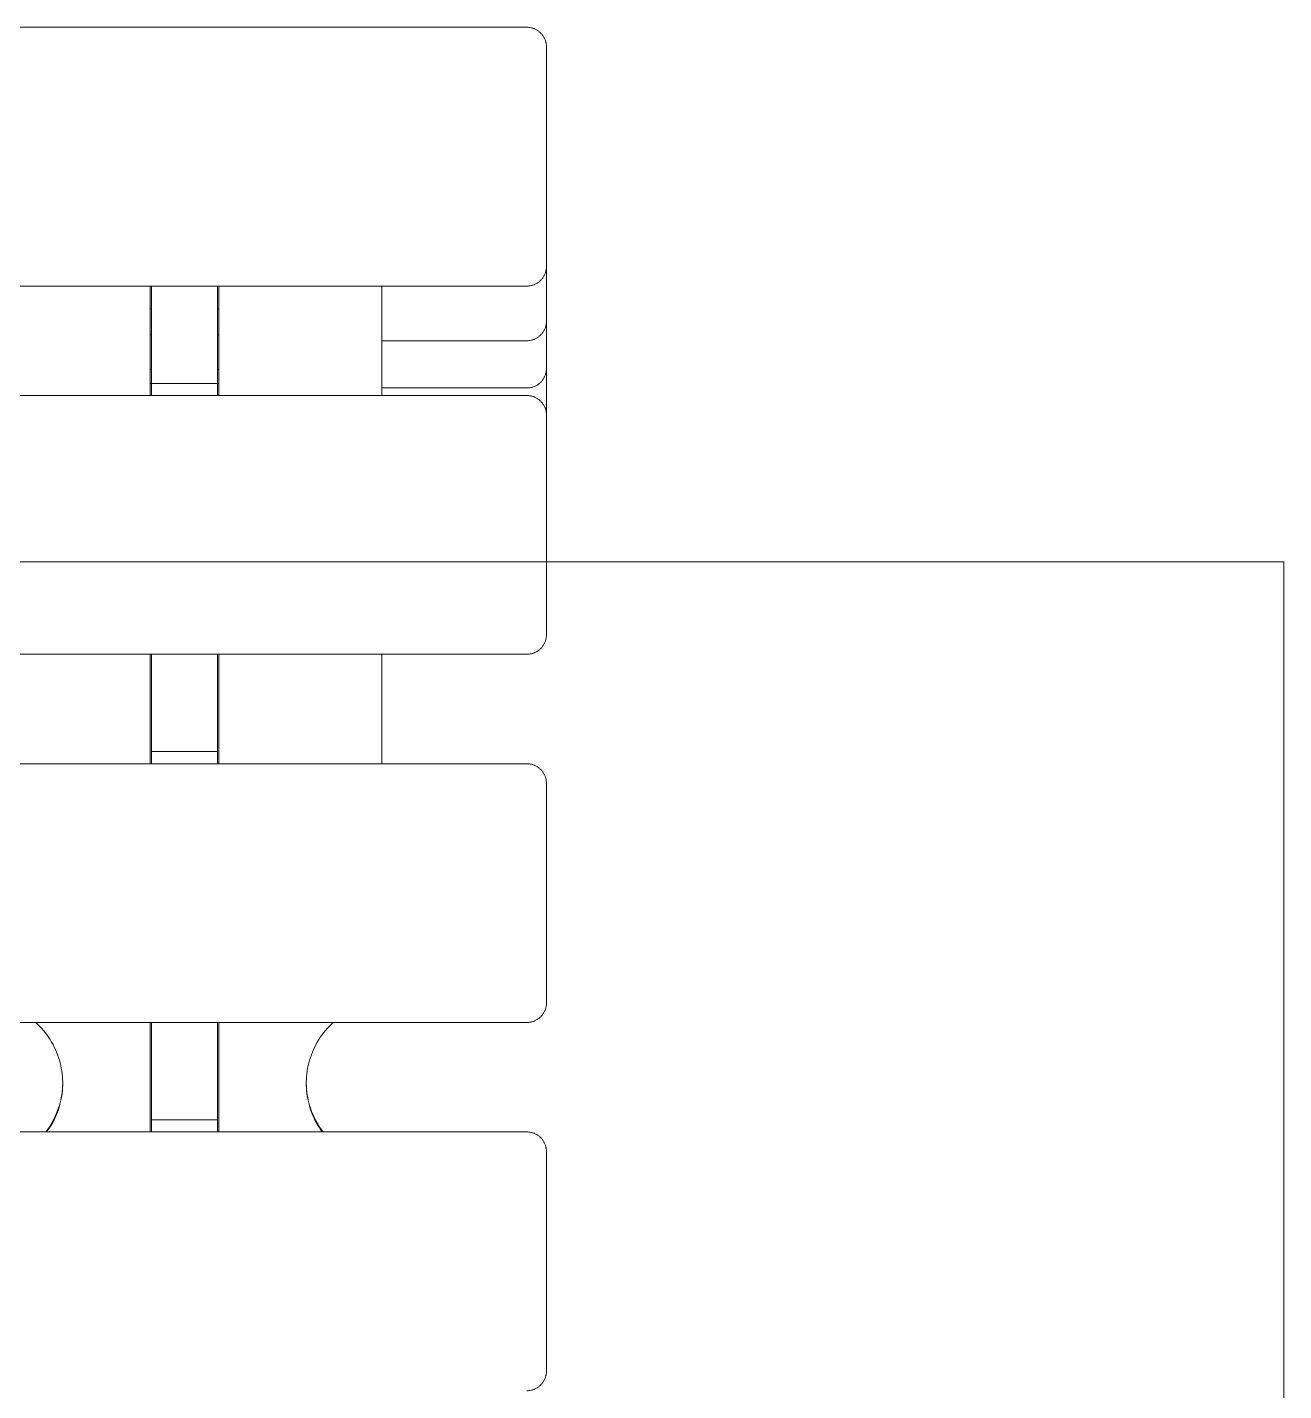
# Model space of a CAD drawing. Header units: inches. Extents: x -12 to 176, y -4 to 123.
# Drawn here: x 68.93 to 76.44, y 51.95 to 60.11 of the extents above; entities that cross this region are included whole.
import ezdxf

# ---------------------------------------------------------------- set-up
doc = ezdxf.new("R2010")
doc.units = ezdxf.units.IN
doc.layers.add('ZANO_R', color=7, linetype='Continuous', lineweight=0)

msp = doc.modelspace()

# ---------------------------------------------------------------- linework, layer by layer
at = {"layer": 'ZANO_R'}
for p, q in [((1.28338, 60.10848), (71.91337, 60.10848)), ((71.91337, 60.10848), (71.9174, 60.10841)), ((71.9174, 60.10841), (71.92143, 60.1082)), ((71.92143, 60.1082), (71.92544, 60.10786)), ((71.92544, 60.10786), (71.92945, 60.10738)), ((71.92945, 60.10738), (71.93343, 60.10676)), ((71.93343, 60.10676), (71.9374, 60.10601)), ((71.9374, 60.10601), (71.94133, 60.10512)), ((71.94133, 60.10512), (71.94523, 60.1041)), ((71.94523, 60.1041), (71.9491, 60.10294)), ((71.9491, 60.10294), (71.95292, 60.10166)), ((71.95292, 60.10166), (71.9567, 60.10024)), ((71.9567, 60.10024), (71.96042, 60.0987)), ((71.96042, 60.0987), (71.96409, 60.09703)), ((71.96409, 60.09703), (71.9677, 60.09524)), ((71.9677, 60.09524), (71.97125, 60.09332)), ((71.97125, 60.09332), (71.97473, 60.09128)), ((71.97473, 60.09128), (71.97814, 60.08913)), ((71.97814, 60.08913), (71.98148, 60.08686)), ((71.98148, 60.08686), (71.98473, 60.08448)), ((71.98473, 60.08448), (71.9879, 60.08199)), ((71.9879, 60.08199), (71.99099, 60.07939)), ((71.99099, 60.07939), (71.99398, 60.07669)), ((71.99398, 60.07669), (71.99688, 60.07388)), ((71.99688, 60.07388), (71.99969, 60.07098)), ((71.99969, 60.07098), (72.00239, 60.06799)), ((72.00239, 60.06799), (72.00499, 60.06491)), ((72.00499, 60.06491), (72.00748, 60.06173)), ((72.00748, 60.06173), (72.00986, 60.05848)), ((72.00986, 60.05848), (72.01213, 60.05515)), ((72.01213, 60.05515), (72.01428, 60.05174)), ((72.01428, 60.05174), (72.01632, 60.04826)), ((72.01632, 60.04826), (72.01823, 60.04471)), ((72.01823, 60.04471), (72.02003, 60.04109)), ((72.02003, 60.04109), (72.0217, 60.03742)), ((72.0217, 60.03742), (72.02324, 60.0337)), ((72.02324, 60.0337), (72.02466, 60.02992)), ((72.02466, 60.02992), (72.02594, 60.0261)), ((72.02594, 60.0261), (72.0271, 60.02223)), ((72.0271, 60.02223), (72.02812, 60.01833)), ((72.02812, 60.01833), (72.02901, 60.0144)), ((72.02901, 60.0144), (72.02976, 60.01044)), ((72.02976, 60.01044), (72.03038, 60.00645)), ((72.03038, 60.00645), (72.03086, 60.00245)), ((72.03086, 60.00245), (72.0312, 59.99843)), ((72.0312, 59.99843), (72.03141, 59.9944)), ((72.03141, 59.9944), (72.03148, 59.99037)), ((72.03148, 59.99037), (72.03148, 59.93717)), ((72.03148, 59.93717), (72.03148, 58.67845)), ((72.0271, 58.64658), (72.02594, 58.64272)), ((72.02812, 58.65048), (72.0271, 58.64658)), ((72.02901, 58.65442), (72.02812, 58.65048)), ((72.02976, 58.65838), (72.02901, 58.65442)), ((72.03038, 58.66237), (72.02976, 58.65838)), ((72.03086, 58.66637), (72.03038, 58.66237)), ((72.0312, 58.67039), (72.03086, 58.66637)), ((72.03141, 58.67442), (72.0312, 58.67039)), ((72.03148, 58.67845), (72.03141, 58.67442)), ((72.03148, 58.67845), (72.03148, 58.51903)), ((71.94133, 58.5637), (71.9374, 58.56281)), ((71.94523, 58.56472), (71.94133, 58.5637)), ((71.9491, 58.56587), (71.94523, 58.56472)), ((71.95292, 58.56716), (71.9491, 58.56587)), ((71.9567, 58.56857), (71.95292, 58.56716)), ((71.96042, 58.57012), (71.9567, 58.56857)), ((71.96409, 58.57179), (71.96042, 58.57012)), ((71.9677, 58.57358), (71.96409, 58.57179)), ((71.97125, 58.5755), (71.9677, 58.57358)), ((71.97473, 58.57753), (71.97125, 58.5755)), ((71.97814, 58.57969), (71.97473, 58.57753)), ((71.98148, 58.58196), (71.97814, 58.57969)), ((71.98473, 58.58434), (71.98148, 58.58196)), ((71.9879, 58.58683), (71.98473, 58.58434)), ((71.99099, 58.58943), (71.9879, 58.58683)), ((71.99398, 58.59213), (71.99099, 58.58943)), ((71.99688, 58.59493), (71.99398, 58.59213)), ((71.99969, 58.59783), (71.99688, 58.59493)), ((72.00239, 58.60083), (71.99969, 58.59783)), ((72.00499, 58.60391), (72.00239, 58.60083)), ((72.00748, 58.60708), (72.00499, 58.60391)), ((72.00986, 58.61034), (72.00748, 58.60708)), ((72.01213, 58.61367), (72.00986, 58.61034)), ((72.01428, 58.61708), (72.01213, 58.61367)), ((72.01632, 58.62056), (72.01428, 58.61708)), ((72.01823, 58.62411), (72.01632, 58.62056)), ((72.02003, 58.62772), (72.01823, 58.62411)), ((72.0217, 58.63139), (72.02003, 58.62772)), ((72.02324, 58.63512), (72.0217, 58.63139)), ((72.02466, 58.6389), (72.02324, 58.63512)), ((72.02594, 58.64272), (72.02466, 58.6389)), ((71.91337, 58.56034), (1.28338, 58.56034)), ((69.6614, 58.56034), (69.6614, 57.90572)), ((69.66927, 58.48941), (69.66927, 58.56034)), ((69.66927, 58.48941), (69.66927, 58.48442)), ((69.66927, 58.09099), (69.66927, 58.48442)), ((70.06297, 58.48941), (70.06297, 58.56034)), ((70.06297, 58.48442), (70.06297, 58.48941)), ((70.06297, 58.09099), (70.06297, 58.48442)), ((70.07084, 57.90572), (70.07084, 58.56034)), ((71.04722, 57.90572), (71.04722, 58.56034)), ((71.9174, 58.56041), (71.91337, 58.56034)), ((71.92143, 58.56061), (71.9174, 58.56041)), ((71.92544, 58.56096), (71.92143, 58.56061)), ((71.92945, 58.56144), (71.92544, 58.56096)), ((71.93343, 58.56206), (71.92945, 58.56144)), ((71.9374, 58.56281), (71.93343, 58.56206)), ((72.03148, 58.51903), (72.03148, 58.3515)), ((69.66927, 58.42397), (69.6614, 58.42397)), ((70.07084, 58.42397), (70.06297, 58.42397)), ((72.0271, 58.31963), (72.02594, 58.31577)), ((72.02812, 58.32353), (72.0271, 58.31963)), ((72.02901, 58.32747), (72.02812, 58.32353)), ((72.02976, 58.33143), (72.02901, 58.32747)), ((72.03038, 58.33542), (72.02976, 58.33143)), ((72.03086, 58.33942), (72.03038, 58.33542)), ((72.0312, 58.34344), (72.03086, 58.33942)), ((72.03141, 58.34747), (72.0312, 58.34344)), ((72.03148, 58.3515), (72.03141, 58.34747)), ((72.03148, 58.3515), (72.03148, 58.23632)), ((69.66927, 58.26788), (69.6614, 58.26788)), ((70.07084, 58.26788), (70.06297, 58.26788)), ((71.94523, 58.23777), (71.94133, 58.23675)), ((71.9491, 58.23892), (71.94523, 58.23777)), ((71.95292, 58.24021), (71.9491, 58.23892)), ((71.9567, 58.24162), (71.95292, 58.24021)), ((71.96042, 58.24317), (71.9567, 58.24162)), ((71.96409, 58.24484), (71.96042, 58.24317)), ((71.9677, 58.24663), (71.96409, 58.24484)), ((71.97125, 58.24855), (71.9677, 58.24663)), ((71.97473, 58.25058), (71.97125, 58.24855)), ((71.97814, 58.25274), (71.97473, 58.25058)), ((71.98148, 58.25501), (71.97814, 58.25274)), ((71.98473, 58.25739), (71.98148, 58.25501)), ((71.9879, 58.25988), (71.98473, 58.25739)), ((71.99099, 58.26248), (71.9879, 58.25988)), ((71.99398, 58.26518), (71.99099, 58.26248)), ((71.99688, 58.26798), (71.99398, 58.26518)), ((71.99969, 58.27088), (71.99688, 58.26798)), ((72.00239, 58.27388), (71.99969, 58.27088)), ((72.00499, 58.27696), (72.00239, 58.27388)), ((72.00748, 58.28013), (72.00499, 58.27696)), ((72.00986, 58.28339), (72.00748, 58.28013)), ((72.01213, 58.28672), (72.00986, 58.28339)), ((72.01428, 58.29013), (72.01213, 58.28672)), ((72.01632, 58.29361), (72.01428, 58.29013)), ((72.01823, 58.29716), (72.01632, 58.29361)), ((72.02003, 58.30077), (72.01823, 58.29716)), ((72.0217, 58.30444), (72.02003, 58.30077)), ((72.02324, 58.30817), (72.0217, 58.30444)), ((72.02466, 58.31195), (72.02324, 58.30817)), ((72.02594, 58.31577), (72.02466, 58.31195)), ((71.91337, 58.23339), (71.04722, 58.23339)), ((71.9174, 58.23346), (71.91337, 58.23339)), ((71.92143, 58.23366), (71.9174, 58.23346)), ((71.92544, 58.23401), (71.92143, 58.23366)), ((71.92945, 58.23449), (71.92544, 58.23401)), ((71.93343, 58.2351), (71.92945, 58.23449)), ((71.9374, 58.23586), (71.93343, 58.2351)), ((71.94133, 58.23675), (71.9374, 58.23586)), ((72.03148, 58.23632), (72.03148, 58.06878)), ((69.66927, 57.97787), (69.66927, 58.09099)), ((70.06297, 57.97787), (70.06297, 58.09099)), ((69.6614, 58.06004), (69.66533, 58.06049)), ((69.66533, 58.06049), (69.66927, 58.06085)), ((70.06297, 58.06085), (70.06691, 58.06049)), ((70.06691, 58.06049), (70.07084, 58.06004)), ((72.00499, 57.99424), (72.00239, 57.99116)), ((72.00748, 57.99741), (72.00499, 57.99424)), ((72.00986, 58.00067), (72.00748, 57.99741)), ((72.01213, 58.004), (72.00986, 58.00067)), ((72.01428, 58.00741), (72.01213, 58.004)), ((72.01632, 58.01089), (72.01428, 58.00741)), ((72.01823, 58.01444), (72.01632, 58.01089)), ((72.02003, 58.01805), (72.01823, 58.01444)), ((72.0217, 58.02173), (72.02003, 58.01805)), ((72.02324, 58.02545), (72.0217, 58.02173)), ((72.02466, 58.02923), (72.02324, 58.02545)), ((72.02594, 58.03305), (72.02466, 58.02923)), ((72.0271, 58.03691), (72.02594, 58.03305)), ((72.02812, 58.04082), (72.0271, 58.03691)), ((72.02901, 58.04475), (72.02812, 58.04082)), ((72.02976, 58.04871), (72.02901, 58.04475)), ((72.03038, 58.0527), (72.02976, 58.04871)), ((72.03086, 58.0567), (72.03038, 58.0527)), ((72.0312, 58.06072), (72.03086, 58.0567)), ((72.03141, 58.06475), (72.0312, 58.06072)), ((72.03148, 58.06878), (72.03141, 58.06475)), ((72.03148, 58.06878), (72.03148, 57.9536)), ((69.66533, 57.97843), (69.6614, 57.97888)), ((69.66927, 57.97807), (69.66533, 57.97843)), ((69.66927, 57.90572), (69.66927, 57.97787)), ((70.06297, 57.97787), (69.66927, 57.97787)), ((70.06691, 57.97843), (70.06297, 57.97807)), ((70.06297, 57.90572), (70.06297, 57.97787)), ((70.07084, 57.97888), (70.06691, 57.97843)), ((71.91337, 57.95067), (71.04722, 57.95067)), ((71.9174, 57.95074), (71.91337, 57.95067)), ((71.92143, 57.95095), (71.9174, 57.95074)), ((71.92544, 57.95129), (71.92143, 57.95095)), ((71.92945, 57.95177), (71.92544, 57.95129)), ((71.93343, 57.95239), (71.92945, 57.95177)), ((71.9374, 57.95314), (71.93343, 57.95239)), ((71.94133, 57.95403), (71.9374, 57.95314)), ((71.94523, 57.95505), (71.94133, 57.95403)), ((71.9491, 57.9562), (71.94523, 57.95505)), ((71.95292, 57.95749), (71.9491, 57.9562)), ((71.9567, 57.9589), (71.95292, 57.95749)), ((71.96042, 57.96045), (71.9567, 57.9589)), ((71.96409, 57.96212), (71.96042, 57.96045)), ((71.9677, 57.96391), (71.96409, 57.96212)), ((71.97125, 57.96583), (71.9677, 57.96391)), ((71.97473, 57.96786), (71.97125, 57.96583)), ((71.97814, 57.97002), (71.97473, 57.96786)), ((71.98148, 57.97229), (71.97814, 57.97002)), ((71.98473, 57.97467), (71.98148, 57.97229)), ((71.9879, 57.97716), (71.98473, 57.97467)), ((71.99099, 57.97976), (71.9879, 57.97716)), ((71.99398, 57.98246), (71.99099, 57.97976)), ((71.99688, 57.98526), (71.99398, 57.98246)), ((71.99969, 57.98816), (71.99688, 57.98526)), ((72.00239, 57.99116), (71.99969, 57.98816)), ((72.03148, 57.9536), (72.03148, 57.78761)), ((1.28338, 57.90572), (71.91337, 57.90572)), ((71.91337, 57.90572), (71.9174, 57.90565)), ((71.9174, 57.90565), (71.92143, 57.90544)), ((71.92143, 57.90544), (71.92544, 57.9051)), ((71.92544, 57.9051), (71.92945, 57.90462)), ((71.92945, 57.90462), (71.93343, 57.904)), ((71.93343, 57.904), (71.9374, 57.90325)), ((71.9374, 57.90325), (71.94133, 57.90236)), ((71.94133, 57.90236), (71.94523, 57.90134)), ((71.94523, 57.90134), (71.9491, 57.90018)), ((71.9491, 57.90018), (71.95292, 57.8989)), ((71.95292, 57.8989), (71.9567, 57.89748)), ((71.9567, 57.89748), (71.96042, 57.89594)), ((71.96042, 57.89594), (71.96409, 57.89427)), ((71.96409, 57.89427), (71.9677, 57.89248)), ((71.9677, 57.89248), (71.97125, 57.89056)), ((71.97125, 57.89056), (71.97473, 57.88852)), ((71.97473, 57.88852), (71.97814, 57.88637)), ((71.97814, 57.88637), (71.98148, 57.8841)), ((71.98148, 57.8841), (71.98473, 57.88172)), ((71.98473, 57.88172), (71.9879, 57.87923)), ((71.9879, 57.87923), (71.99099, 57.87663)), ((71.99099, 57.87663), (71.99398, 57.87393)), ((71.99398, 57.87393), (71.99688, 57.87112)), ((71.99688, 57.87112), (71.99969, 57.86822)), ((71.99969, 57.86822), (72.00239, 57.86523)), ((72.00239, 57.86523), (72.00499, 57.86215)), ((72.00499, 57.86215), (72.00748, 57.85897)), ((72.00748, 57.85897), (72.00986, 57.85572)), ((72.00986, 57.85572), (72.01213, 57.85239)), ((72.01213, 57.85239), (72.01428, 57.84898)), ((72.01428, 57.84898), (72.01632, 57.8455)), ((72.01632, 57.8455), (72.01823, 57.84195)), ((72.01823, 57.84195), (72.02003, 57.83833)), ((72.02003, 57.83833), (72.0217, 57.83466)), ((72.0217, 57.83466), (72.02324, 57.83094)), ((72.02324, 57.83094), (72.02466, 57.82716)), ((72.02466, 57.82716), (72.02594, 57.82334)), ((72.02594, 57.82334), (72.0271, 57.81947)), ((72.0271, 57.81947), (72.02812, 57.81557)), ((72.02812, 57.81557), (72.02901, 57.81164)), ((72.02901, 57.81164), (72.02976, 57.80768)), ((72.02976, 57.80768), (72.03038, 57.80369)), ((72.03038, 57.80369), (72.03086, 57.79969)), ((72.03086, 57.79969), (72.0312, 57.79567)), ((72.0312, 57.79567), (72.03141, 57.79164)), ((72.03141, 57.79164), (72.03148, 57.78761)), ((72.03148, 57.78761), (72.03148, 57.73441)), ((72.03148, 57.73441), (72.03148, 56.47569)), ((72.0271, 56.44382), (72.02594, 56.43996)), ((72.02812, 56.44772), (72.0271, 56.44382)), ((72.02901, 56.45166), (72.02812, 56.44772)), ((72.02976, 56.45562), (72.02901, 56.45166)), ((72.03038, 56.45961), (72.02976, 56.45562)), ((72.03086, 56.46361), (72.03038, 56.45961)), ((72.0312, 56.46763), (72.03086, 56.46361)), ((72.03141, 56.47166), (72.0312, 56.46763)), ((72.03148, 56.47569), (72.03141, 56.47166)), ((71.94133, 56.36094), (71.9374, 56.36005)), ((71.94523, 56.36196), (71.94133, 56.36094)), ((71.9491, 56.36311), (71.94523, 56.36196)), ((71.95292, 56.3644), (71.9491, 56.36311)), ((71.9567, 56.36581), (71.95292, 56.3644)), ((71.96042, 56.36736), (71.9567, 56.36581)), ((71.96409, 56.36903), (71.96042, 56.36736)), ((71.9677, 56.37082), (71.96409, 56.36903)), ((71.97125, 56.37274), (71.9677, 56.37082)), ((71.97473, 56.37477), (71.97125, 56.37274)), ((71.97814, 56.37693), (71.97473, 56.37477)), ((71.98148, 56.3792), (71.97814, 56.37693)), ((71.98473, 56.38158), (71.98148, 56.3792)), ((71.9879, 56.38407), (71.98473, 56.38158)), ((71.99099, 56.38667), (71.9879, 56.38407)), ((71.99398, 56.38937), (71.99099, 56.38667)), ((71.99688, 56.39217), (71.99398, 56.38937)), ((71.99969, 56.39507), (71.99688, 56.39217)), ((72.00239, 56.39807), (71.99969, 56.39507)), ((72.00499, 56.40115), (72.00239, 56.39807)), ((72.00748, 56.40432), (72.00499, 56.40115)), ((72.00986, 56.40758), (72.00748, 56.40432)), ((72.01213, 56.41091), (72.00986, 56.40758)), ((72.01428, 56.41432), (72.01213, 56.41091)), ((72.01632, 56.4178), (72.01428, 56.41432)), ((72.01823, 56.42135), (72.01632, 56.4178)), ((72.02003, 56.42496), (72.01823, 56.42135)), ((72.0217, 56.42863), (72.02003, 56.42496)), ((72.02324, 56.43236), (72.0217, 56.42863)), ((72.02466, 56.43614), (72.02324, 56.43236)), ((72.02594, 56.43996), (72.02466, 56.43614)), ((71.91337, 56.35758), (1.28338, 56.35758)), ((69.6614, 55.70296), (69.6614, 56.35758)), ((69.66927, 56.28657), (69.66927, 56.35758)), ((69.66927, 56.28657), (69.66927, 56.28158)), ((69.66927, 55.88823), (69.66927, 56.28158)), ((70.06297, 56.28657), (70.06297, 56.35758)), ((70.06297, 56.28158), (70.06297, 56.28657)), ((70.06297, 55.88823), (70.06297, 56.28158)), ((70.07084, 55.70296), (70.07084, 56.35758)), ((71.04722, 55.70296), (71.04722, 56.35758)), ((71.9174, 56.35765), (71.91337, 56.35758)), ((71.92143, 56.35785), (71.9174, 56.35765)), ((71.92544, 56.3582), (71.92143, 56.35785)), ((71.92945, 56.35868), (71.92544, 56.3582)), ((71.93343, 56.3593), (71.92945, 56.35868)), ((71.9374, 56.36005), (71.93343, 56.3593)), ((69.66927, 55.77511), (69.66927, 55.88823)), ((70.06297, 55.77511), (70.06297, 55.88823)), ((69.66927, 55.70296), (69.66927, 55.77511)), ((70.06297, 55.77511), (69.66927, 55.77511)), ((70.06297, 55.70296), (70.06297, 55.77511)), ((1.28338, 55.70296), (71.91337, 55.70296)), ((71.91337, 55.70296), (71.9174, 55.70289)), ((71.9174, 55.70289), (71.92143, 55.70268)), ((71.92143, 55.70268), (71.92544, 55.70234)), ((71.92544, 55.70234), (71.92945, 55.70186)), ((71.92945, 55.70186), (71.93343, 55.70124)), ((71.93343, 55.70124), (71.9374, 55.70049)), ((71.9374, 55.70049), (71.94133, 55.6996)), ((71.94133, 55.6996), (71.94523, 55.69858)), ((71.94523, 55.69858), (71.9491, 55.69742)), ((71.9491, 55.69742), (71.95292, 55.69614)), ((71.95292, 55.69614), (71.9567, 55.69472)), ((71.9567, 55.69472), (71.96042, 55.69318)), ((71.96042, 55.69318), (71.96409, 55.69151)), ((71.96409, 55.69151), (71.9677, 55.68972)), ((71.9677, 55.68972), (71.97125, 55.6878)), ((71.97125, 55.6878), (71.97473, 55.68576)), ((71.97473, 55.68576), (71.97814, 55.68361)), ((71.97814, 55.68361), (71.98148, 55.68134)), ((71.98148, 55.68134), (71.98473, 55.67896)), ((71.98473, 55.67896), (71.9879, 55.67647)), ((71.9879, 55.67647), (71.99099, 55.67387)), ((71.99099, 55.67387), (71.99398, 55.67117)), ((71.99398, 55.67117), (71.99688, 55.66836)), ((71.99688, 55.66836), (71.99969, 55.66546)), ((71.99969, 55.66546), (72.00239, 55.66247)), ((72.00239, 55.66247), (72.00499, 55.65939)), ((72.00499, 55.65939), (72.00748, 55.65621)), ((72.00748, 55.65621), (72.00986, 55.65296)), ((72.00986, 55.65296), (72.01213, 55.64963)), ((72.01213, 55.64963), (72.01428, 55.64622)), ((72.01428, 55.64622), (72.01632, 55.64274)), ((72.01632, 55.64274), (72.01823, 55.63919)), ((72.01823, 55.63919), (72.02003, 55.63557)), ((72.02003, 55.63557), (72.0217, 55.6319)), ((72.0217, 55.6319), (72.02324, 55.62818)), ((72.02324, 55.62818), (72.02466, 55.6244)), ((72.02466, 55.6244), (72.02594, 55.62058)), ((72.02594, 55.62058), (72.0271, 55.61671)), ((72.0271, 55.61671), (72.02812, 55.61281)), ((72.02812, 55.61281), (72.02901, 55.60888)), ((72.02901, 55.60888), (72.02976, 55.60492)), ((72.02976, 55.60492), (72.03038, 55.60093)), ((72.03038, 55.60093), (72.03086, 55.59693)), ((72.03086, 55.59693), (72.0312, 55.59291)), ((72.0312, 55.59291), (72.03141, 55.58888)), ((72.03141, 55.58888), (72.03148, 55.58485)), ((72.03148, 55.58485), (72.03148, 55.53165)), ((72.03148, 55.53165), (72.03148, 54.27293)), ((72.0271, 54.24106), (72.02594, 54.2372)), ((72.02812, 54.24496), (72.0271, 54.24106)), ((72.02901, 54.2489), (72.02812, 54.24496)), ((72.02976, 54.25286), (72.02901, 54.2489)), ((72.03038, 54.25685), (72.02976, 54.25286)), ((72.03086, 54.26085), (72.03038, 54.25685)), ((72.0312, 54.26487), (72.03086, 54.26085)), ((72.03141, 54.2689), (72.0312, 54.26487)), ((72.03148, 54.27293), (72.03141, 54.2689)), ((71.94523, 54.1592), (71.94133, 54.15818)), ((71.9491, 54.16035), (71.94523, 54.1592)), ((71.95292, 54.16164), (71.9491, 54.16035)), ((71.9567, 54.16305), (71.95292, 54.16164)), ((71.96042, 54.1646), (71.9567, 54.16305)), ((71.96409, 54.16627), (71.96042, 54.1646)), ((71.9677, 54.16806), (71.96409, 54.16627)), ((71.97125, 54.16998), (71.9677, 54.16806)), ((71.97473, 54.17201), (71.97125, 54.16998)), ((71.97814, 54.17417), (71.97473, 54.17201)), ((71.98148, 54.17644), (71.97814, 54.17417)), ((71.98473, 54.17882), (71.98148, 54.17644)), ((71.9879, 54.18131), (71.98473, 54.17882)), ((71.99099, 54.18391), (71.9879, 54.18131)), ((71.99398, 54.18661), (71.99099, 54.18391)), ((71.99688, 54.18941), (71.99398, 54.18661)), ((71.99969, 54.19231), (71.99688, 54.18941)), ((72.00239, 54.19531), (71.99969, 54.19231)), ((72.00499, 54.19839), (72.00239, 54.19531)), ((72.00748, 54.20156), (72.00499, 54.19839)), ((72.00986, 54.20482), (72.00748, 54.20156)), ((72.01213, 54.20815), (72.00986, 54.20482)), ((72.01428, 54.21156), (72.01213, 54.20815)), ((72.01632, 54.21504), (72.01428, 54.21156)), ((72.01823, 54.21859), (72.01632, 54.21504)), ((72.02003, 54.2222), (72.01823, 54.21859)), ((72.0217, 54.22587), (72.02003, 54.2222)), ((72.02324, 54.2296), (72.0217, 54.22587)), ((72.02466, 54.23338), (72.02324, 54.2296)), ((72.02594, 54.2372), (72.02466, 54.23338)), ((71.91337, 54.15482), (1.28338, 54.15482)), ((68.97726, 54.15482), (68.98945, 54.14332)), ((68.98945, 54.14332), (69.00125, 54.13142)), ((69.00125, 54.13142), (69.01264, 54.11912)), ((69.01264, 54.11912), (69.0236, 54.10644)), ((69.0236, 54.10644), (69.03412, 54.09339)), ((69.03412, 54.09339), (69.04418, 54.07999)), ((69.04418, 54.07999), (69.05379, 54.06626)), ((69.6614, 54.15482), (69.6614, 53.5002)), ((69.66927, 54.08381), (69.66927, 54.15482)), ((69.66927, 54.08381), (69.66927, 54.07882)), ((69.66927, 53.68547), (69.66927, 54.07882)), ((70.06297, 54.08381), (70.06297, 54.15482)), ((70.06297, 54.07882), (70.06297, 54.08381)), ((70.06297, 53.68547), (70.06297, 54.07882)), ((70.07084, 53.5002), (70.07084, 54.15482)), ((70.68806, 54.07999), (70.67845, 54.06626)), ((70.69812, 54.09339), (70.68806, 54.07999)), ((70.70864, 54.10644), (70.69812, 54.09339)), ((70.7196, 54.11912), (70.70864, 54.10644)), ((70.73099, 54.13142), (70.7196, 54.11912)), ((70.74279, 54.14332), (70.73099, 54.13142)), ((70.75498, 54.15482), (70.74279, 54.14332)), ((71.9174, 54.15489), (71.91337, 54.15482)), ((71.92143, 54.15509), (71.9174, 54.15489)), ((71.92544, 54.15544), (71.92143, 54.15509)), ((71.92945, 54.15592), (71.92544, 54.15544)), ((71.93343, 54.15654), (71.92945, 54.15592)), ((71.9374, 54.15729), (71.93343, 54.15654)), ((71.94133, 54.15818), (71.9374, 54.15729)), ((69.05379, 54.06626), (69.06292, 54.05221)), ((69.06292, 54.05221), (69.07157, 54.03785)), ((69.07157, 54.03785), (69.07972, 54.02321)), ((69.07972, 54.02321), (69.08737, 54.00829)), ((69.08737, 54.00829), (69.09451, 53.99313)), ((70.64487, 54.00829), (70.63773, 53.99313)), ((70.65252, 54.02321), (70.64487, 54.00829)), ((70.66067, 54.03785), (70.65252, 54.02321)), ((70.66932, 54.05221), (70.66067, 54.03785)), ((70.67845, 54.06626), (70.66932, 54.05221)), ((69.09451, 53.99313), (69.10112, 53.97773)), ((69.10112, 53.97773), (69.10721, 53.96211)), ((69.10721, 53.96211), (69.11276, 53.9463)), ((69.11276, 53.9463), (69.11776, 53.93031)), ((69.11776, 53.93031), (69.12222, 53.91415)), ((69.12222, 53.91415), (69.12613, 53.89785)), ((70.61002, 53.91415), (70.60611, 53.89785)), ((70.61448, 53.93031), (70.61002, 53.91415)), ((70.61948, 53.9463), (70.61448, 53.93031)), ((70.62503, 53.96211), (70.61948, 53.9463)), ((70.63112, 53.97773), (70.62503, 53.96211)), ((70.63773, 53.99313), (70.63112, 53.97773)), ((69.12613, 53.89785), (69.12947, 53.88143)), ((69.12947, 53.88143), (69.13226, 53.8649)), ((69.13226, 53.8649), (69.13448, 53.84829)), ((69.13448, 53.84829), (69.13613, 53.83161)), ((70.59776, 53.84829), (70.59611, 53.83161)), ((70.59998, 53.8649), (70.59776, 53.84829)), ((70.60277, 53.88143), (70.59998, 53.8649)), ((70.60611, 53.89785), (70.60277, 53.88143)), ((69.13419, 53.73895), (69.13589, 53.75516)), ((69.13703, 53.76463), (69.13583, 53.74791)), ((69.13589, 53.75516), (69.13704, 53.77142)), ((69.13613, 53.83161), (69.13721, 53.81489)), ((69.13766, 53.78138), (69.13703, 53.76463)), ((69.13704, 53.77142), (69.13766, 53.7877)), ((69.13721, 53.81489), (69.13772, 53.79814)), ((69.13772, 53.79814), (69.13766, 53.78138)), ((70.59503, 53.81489), (70.59452, 53.79814)), ((70.59452, 53.79814), (70.59458, 53.78138)), ((70.59458, 53.7877), (70.5952, 53.77142)), ((70.59458, 53.78138), (70.59521, 53.76463)), ((70.59611, 53.83161), (70.59503, 53.81489)), ((70.5952, 53.77142), (70.59635, 53.75516)), ((70.59521, 53.76463), (70.59641, 53.74791)), ((70.59635, 53.75516), (70.59805, 53.73895)), ((69.11772, 53.65923), (69.12207, 53.67494)), ((69.12535, 53.68175), (69.12133, 53.66548)), ((69.12207, 53.67494), (69.12589, 53.69078)), ((69.12881, 53.69814), (69.12535, 53.68175)), ((69.12589, 53.69078), (69.12919, 53.70675)), ((69.13172, 53.71465), (69.12881, 53.69814)), ((69.12919, 53.70675), (69.13196, 53.72281)), ((69.13406, 53.73125), (69.13172, 53.71465)), ((69.13196, 53.72281), (69.13419, 53.73895)), ((69.13583, 53.74791), (69.13406, 53.73125)), ((69.66927, 53.57235), (69.66927, 53.68547)), ((70.06297, 53.57235), (70.06297, 53.68547)), ((70.59641, 53.74791), (70.59818, 53.73125)), ((70.59805, 53.73895), (70.60028, 53.72281)), ((70.59818, 53.73125), (70.60052, 53.71465)), ((70.60028, 53.72281), (70.60305, 53.70675)), ((70.60052, 53.71465), (70.60343, 53.69814)), ((70.60305, 53.70675), (70.60635, 53.69078)), ((70.60343, 53.69814), (70.60689, 53.68175)), ((70.60635, 53.69078), (70.61017, 53.67494)), ((70.60689, 53.68175), (70.61091, 53.66548)), ((70.61017, 53.67494), (70.61452, 53.65923)), ((69.08831, 53.58333), (69.09519, 53.5981)), ((69.09977, 53.60205), (69.09304, 53.5867)), ((69.09519, 53.5981), (69.10158, 53.6131)), ((69.10597, 53.61762), (69.09977, 53.60205)), ((69.10158, 53.6131), (69.10747, 53.62829)), ((69.11163, 53.63339), (69.10597, 53.61762)), ((69.10747, 53.62829), (69.11285, 53.64368)), ((69.11675, 53.64935), (69.11163, 53.63339)), ((69.11285, 53.64368), (69.11772, 53.65923)), ((69.12133, 53.66548), (69.11675, 53.64935)), ((70.61091, 53.66548), (70.61549, 53.64935)), ((70.61452, 53.65923), (70.61939, 53.64368)), ((70.61549, 53.64935), (70.62061, 53.63339)), ((70.61939, 53.64368), (70.62477, 53.62829)), ((70.62061, 53.63339), (70.62628, 53.61762)), ((70.62477, 53.62829), (70.63066, 53.6131)), ((70.62628, 53.61762), (70.63247, 53.60205)), ((70.63066, 53.6131), (70.63705, 53.5981)), ((70.63247, 53.60205), (70.6392, 53.5867)), ((70.63705, 53.5981), (70.64393, 53.58333)), ((69.03711, 53.5002), (69.04678, 53.51332)), ((69.0518, 53.51386), (69.04209, 53.5002)), ((69.04678, 53.51332), (69.056, 53.52676)), ((69.06103, 53.52785), (69.0518, 53.51386)), ((69.056, 53.52676), (69.06478, 53.54049)), ((69.06978, 53.54214), (69.06103, 53.52785)), ((69.06478, 53.54049), (69.0731, 53.55451)), ((69.07804, 53.55673), (69.06978, 53.54214)), ((69.0731, 53.55451), (69.08094, 53.56879)), ((69.0858, 53.57158), (69.07804, 53.55673)), ((69.08094, 53.56879), (69.08831, 53.58333)), ((69.09304, 53.5867), (69.0858, 53.57158)), ((69.66927, 53.5002), (69.66927, 53.57235)), ((70.06297, 53.57235), (69.66927, 53.57235)), ((70.06297, 53.5002), (70.06297, 53.57235)), ((70.6392, 53.5867), (70.64644, 53.57158)), ((70.64393, 53.58333), (70.6513, 53.56879)), ((70.64644, 53.57158), (70.6542, 53.55673)), ((70.6513, 53.56879), (70.65914, 53.55451)), ((70.6542, 53.55673), (70.66246, 53.54214)), ((70.65914, 53.55451), (70.66746, 53.54049)), ((70.66246, 53.54214), (70.67121, 53.52785)), ((70.66746, 53.54049), (70.67624, 53.52676)), ((70.67121, 53.52785), (70.68044, 53.51386)), ((70.67624, 53.52676), (70.68546, 53.51332)), ((70.68044, 53.51386), (70.69015, 53.5002)), ((70.68546, 53.51332), (70.69513, 53.5002)), ((1.28338, 53.5002), (71.91337, 53.5002)), ((71.91337, 53.5002), (71.9174, 53.50013)), ((71.9174, 53.50013), (71.92143, 53.49992)), ((71.92143, 53.49992), (71.92544, 53.49958)), ((71.92544, 53.49958), (71.92945, 53.4991)), ((71.92945, 53.4991), (71.93343, 53.49848)), ((71.93343, 53.49848), (71.9374, 53.49773)), ((71.9374, 53.49773), (71.94133, 53.49684)), ((71.94133, 53.49684), (71.94523, 53.49582)), ((71.94523, 53.49582), (71.9491, 53.49466)), ((71.9491, 53.49466), (71.95292, 53.49338)), ((71.95292, 53.49338), (71.9567, 53.49196)), ((71.9567, 53.49196), (71.96042, 53.49042)), ((71.96042, 53.49042), (71.96409, 53.48875)), ((71.96409, 53.48875), (71.9677, 53.48696)), ((71.9677, 53.48696), (71.97125, 53.48504)), ((71.97125, 53.48504), (71.97473, 53.483)), ((71.97473, 53.483), (71.97814, 53.48085)), ((71.97814, 53.48085), (71.98148, 53.47858)), ((71.98148, 53.47858), (71.98473, 53.4762)), ((71.98473, 53.4762), (71.9879, 53.47371)), ((71.9879, 53.47371), (71.99099, 53.47111)), ((71.99099, 53.47111), (71.99398, 53.46841)), ((71.99398, 53.46841), (71.99688, 53.4656)), ((71.99688, 53.4656), (71.99969, 53.4627)), ((71.99969, 53.4627), (72.00239, 53.45971)), ((72.00239, 53.45971), (72.00499, 53.45663)), ((72.00499, 53.45663), (72.00748, 53.45345)), ((72.00748, 53.45345), (72.00986, 53.4502)), ((72.00986, 53.4502), (72.01213, 53.44687)), ((72.01213, 53.44687), (72.01428, 53.44346)), ((72.01428, 53.44346), (72.01632, 53.43998)), ((72.01632, 53.43998), (72.01823, 53.43643)), ((72.01823, 53.43643), (72.02003, 53.43281)), ((72.02003, 53.43281), (72.0217, 53.42914)), ((72.0217, 53.42914), (72.02324, 53.42542)), ((72.02324, 53.42542), (72.02466, 53.42164)), ((72.02466, 53.42164), (72.02594, 53.41782)), ((72.02594, 53.41782), (72.0271, 53.41395)), ((72.0271, 53.41395), (72.02812, 53.41005)), ((72.02812, 53.41005), (72.02901, 53.40612)), ((72.02901, 53.40612), (72.02976, 53.40216)), ((72.02976, 53.40216), (72.03038, 53.39817)), ((72.03038, 53.39817), (72.03086, 53.39417)), ((72.03086, 53.39417), (72.0312, 53.39015)), ((72.0312, 53.39015), (72.03141, 53.38612)), ((72.03141, 53.38612), (72.03148, 53.38209)), ((72.03148, 53.38209), (72.03148, 53.32889)), ((72.03148, 53.32889), (72.03148, 52.07017)), ((72.0271, 52.0383), (72.02594, 52.03444)), ((72.02812, 52.0422), (72.0271, 52.0383)), ((72.02901, 52.04614), (72.02812, 52.0422)), ((72.02976, 52.0501), (72.02901, 52.04614)), ((72.03038, 52.05409), (72.02976, 52.0501)), ((72.03086, 52.05809), (72.03038, 52.05409)), ((72.0312, 52.06211), (72.03086, 52.05809)), ((72.03141, 52.06614), (72.0312, 52.06211)), ((72.03148, 52.07017), (72.03141, 52.06614)), ((71.94523, 51.95644), (71.94133, 51.95542)), ((71.9491, 51.95759), (71.94523, 51.95644)), ((71.95292, 51.95888), (71.9491, 51.95759)), ((71.9567, 51.96029), (71.95292, 51.95888)), ((71.96042, 51.96184), (71.9567, 51.96029)), ((71.96409, 51.96351), (71.96042, 51.96184)), ((71.9677, 51.9653), (71.96409, 51.96351)), ((71.97125, 51.96722), (71.9677, 51.9653)), ((71.97473, 51.96925), (71.97125, 51.96722)), ((71.97814, 51.97141), (71.97473, 51.96925)), ((71.98148, 51.97368), (71.97814, 51.97141)), ((71.98473, 51.97606), (71.98148, 51.97368)), ((71.9879, 51.97855), (71.98473, 51.97606)), ((71.99099, 51.98115), (71.9879, 51.97855)), ((71.99398, 51.98385), (71.99099, 51.98115)), ((71.99688, 51.98665), (71.99398, 51.98385)), ((71.99969, 51.98955), (71.99688, 51.98665)), ((72.00239, 51.99255), (71.99969, 51.98955)), ((72.00499, 51.99563), (72.00239, 51.99255)), ((72.00748, 51.9988), (72.00499, 51.99563)), ((72.00986, 52.00206), (72.00748, 51.9988)), ((72.01213, 52.00539), (72.00986, 52.00206)), ((72.01428, 52.0088), (72.01213, 52.00539)), ((72.01632, 52.01228), (72.01428, 52.0088)), ((72.01823, 52.01583), (72.01632, 52.01228)), ((72.02003, 52.01944), (72.01823, 52.01583)), ((72.0217, 52.02311), (72.02003, 52.01944)), ((72.02324, 52.02684), (72.0217, 52.02311)), ((72.02466, 52.03062), (72.02324, 52.02684)), ((72.02594, 52.03444), (72.02466, 52.03062)), ((71.9174, 51.95213), (71.91337, 51.95206)), ((71.92143, 51.95233), (71.9174, 51.95213)), ((71.92544, 51.95268), (71.92143, 51.95233)), ((71.92945, 51.95316), (71.92544, 51.95268)), ((71.93343, 51.95378), (71.92945, 51.95316)), ((71.9374, 51.95453), (71.93343, 51.95378)), ((71.94133, 51.95542), (71.9374, 51.95453))]:
    msp.add_line(p, q, dxfattribs=at)
msp.add_lwpolyline([(-3.24405, 56.91111), (76.4408, 56.91111), (76.4408, 41.16306), (-3.24405, 41.16306)], close=True, dxfattribs=at)

doc.saveas('drawing.dxf')
